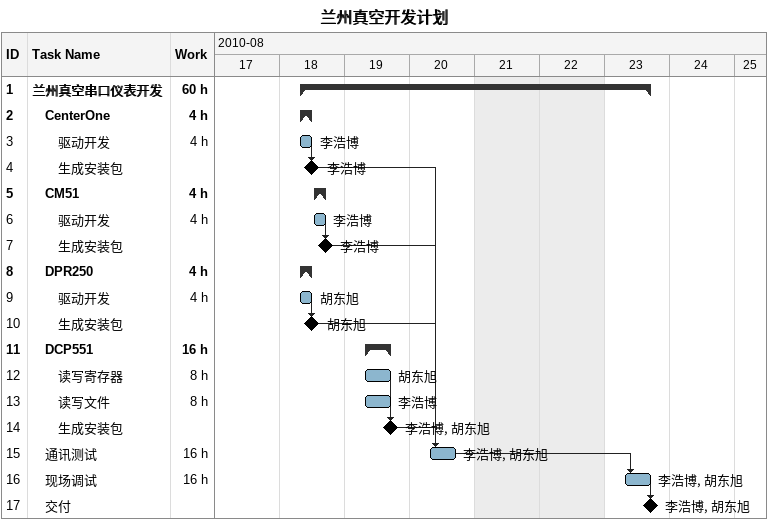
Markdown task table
兰州真空开发计划

| ID | Level | Task | Start | Finish | Predecessors | Resources | Work (h) |
|---|---|---|---|---|---|---|---|
| 1 | 1 | **兰州真空串口仪表开发** | 2010-08-18 | 2010-08-23 |  |  | 60 |
| 2 | 2 | **CenterOne** | 2010-08-18 | 2010-08-18 |  |  | 4 |
| 3 | 3 | 驱动开发 | 2010-08-18 | 2010-08-18 |  | 李浩博 | 4 |
| 4 | 3 | 生成安装包 (milestone) | 2010-08-18 | 2010-08-18 | 3 | 李浩博 |  |
| 5 | 2 | **CM51** | 2010-08-18 | 2010-08-18 |  |  | 4 |
| 6 | 3 | 驱动开发 | 2010-08-18 | 2010-08-18 |  | 李浩博 | 4 |
| 7 | 3 | 生成安装包 (milestone) | 2010-08-18 | 2010-08-18 | 6 | 李浩博 |  |
| 8 | 2 | **DPR250** | 2010-08-18 | 2010-08-18 |  |  | 4 |
| 9 | 3 | 驱动开发 | 2010-08-18 | 2010-08-18 |  | 胡东旭 | 4 |
| 10 | 3 | 生成安装包 (milestone) | 2010-08-18 | 2010-08-18 | 9 | 胡东旭 |  |
| 11 | 2 | **DCP551** | 2010-08-19 | 2010-08-19 |  |  | 16 |
| 12 | 3 | 读写寄存器 | 2010-08-19 | 2010-08-19 |  | 胡东旭 | 8 |
| 13 | 3 | 读写文件 | 2010-08-19 | 2010-08-19 |  | 李浩博 | 8 |
| 14 | 3 | 生成安装包 (milestone) | 2010-08-19 | 2010-08-19 | 12, 13 | 李浩博, 胡东旭 |  |
| 15 | 2 | 通讯测试 | 2010-08-20 | 2010-08-20 | 4, 7, 10, 14 | 李浩博, 胡东旭 | 16 |
| 16 | 2 | 现场调试 | 2010-08-23 | 2010-08-23 | 15 | 李浩博, 胡东旭 | 16 |
| 17 | 2 | 交付 (milestone) | 2010-08-23 | 2010-08-23 | 16 | 李浩博, 胡东旭 |  |
